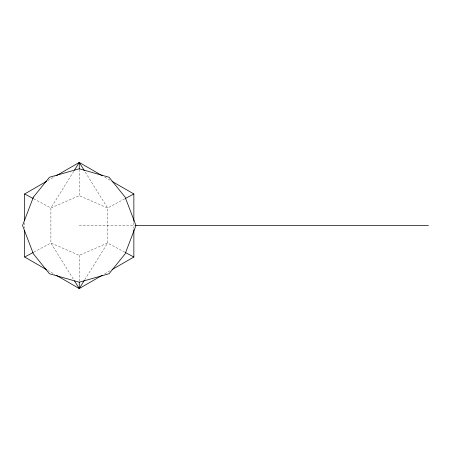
<?xml version="1.0" encoding="UTF-8"?>
<svg xmlns="http://www.w3.org/2000/svg" width="451" height="451" viewBox="0 0 451 451"><rect width="100%" height="100%" fill="white"/><g stroke="black" fill="none" stroke-linecap="round" stroke-linejoin="round"><path stroke-width="0.34" stroke-dasharray="2.25 1.69" d="M73.733 171.318L50.901 207.979L50.901 243.021L73.733 279.682M84.777 279.682L107.609 243.021L107.609 207.979L84.777 171.318M47.705 180.665L54.988 176.459M104.733 273.836L110.196 270.685M124.701 198.857L107.609 207.979L79.258 195.689L50.901 207.979L33.808 198.857M33.808 252.143L50.901 243.021L79.258 255.311L107.609 243.021L124.701 252.143M79.258 225.5L134.872 225.5M104.733 177.164L110.196 180.315M47.705 270.335L54.988 274.541M133.857 222.698L133.857 228.302M79.258 169.373L79.258 195.689M79.258 255.311L79.258 281.627M24.653 222.698L24.653 228.302"/><path stroke-width="0.68" d="M74.466 170.14L79.258 162.45L102.309 175.76M56.2 275.24L79.258 288.55L84.41 280.274M24.653 220.595L24.653 193.975L46.492 181.364M56.2 175.76L79.258 162.45L84.41 170.726M74.466 280.86L79.258 288.55L102.309 275.24M112.017 269.636L133.857 257.025L133.857 229.706M125.31 198.536L133.857 193.975L133.857 221.294M24.653 230.405L24.653 257.025L33.199 252.464M135.576 225.5L428.45 225.5M24.653 193.975L33.199 198.536M125.31 252.464L133.857 257.025M112.017 181.364L133.857 193.975M24.653 257.025L46.492 269.636M79.258 162.45L79.258 168.685M79.258 282.315L79.258 288.55M33.38 197.149L22.55 225.5L33.38 253.851L49.441 273.734L79.258 282.208L109.069 273.734L125.13 253.851L135.96 225.5L125.13 197.149L109.069 177.266L79.258 168.792L49.441 177.266L33.38 197.149"/></g></svg>
